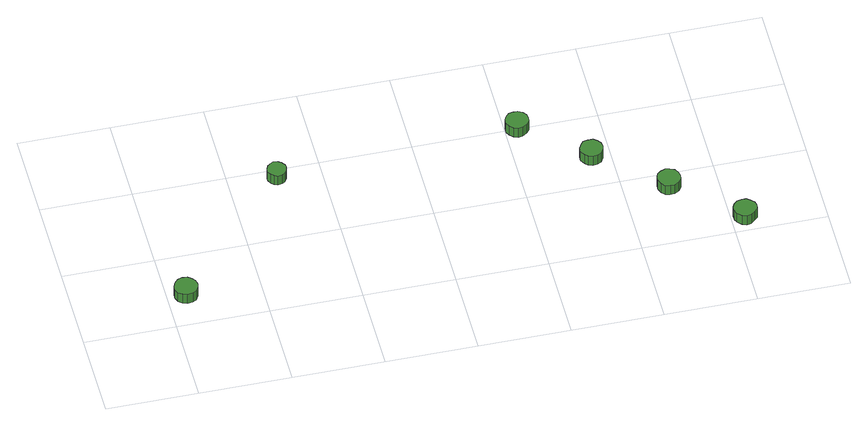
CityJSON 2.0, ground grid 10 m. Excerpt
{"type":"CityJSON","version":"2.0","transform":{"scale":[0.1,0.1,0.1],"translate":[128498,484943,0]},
"CityObjects":{
"tree1":{"type":"SolitaryVegetationObject","attributes":{"function":"something"},"geometry":[{"type":"MultiSurface","lod":"1","boundaries":[[[0,1,2,3,4,5,6,7,8,9,10,11,12,13,14]],[[15,16,17,18,19,20,21,22,23,24,25,26,27,28,29]],[[0,29,28,1]],[[1,28,27,2]],[[2,27,26,3]],[[3,26,25,4]],[[4,25,24,5]],[[5,24,23,6]],[[6,23,22,7]],[[7,22,21,8]],[[8,21,20,9]],[[9,20,19,10]],[[10,19,18,11]],[[11,18,17,12]],[[12,17,16,13]],[[13,16,15,14]],[[14,15,29,0]]]}]},
"tree2":{"type":"SolitaryVegetationObject","attributes":{"function":"something"},"geometry":[{"type":"MultiSurface","lod":"1","boundaries":[[[30,31,32,33,34,35,36,37,38,39,40,41,42,43,44]],[[45,46,47,48,49,50,51,52,53,54,55,56,57,58,59]],[[30,59,58,31]],[[31,58,57,32]],[[32,57,56,33]],[[33,56,55,34]],[[34,55,54,35]],[[35,54,53,36]],[[36,53,52,37]],[[37,52,51,38]],[[38,51,50,39]],[[39,50,49,40]],[[40,49,48,41]],[[41,48,47,42]],[[42,47,46,43]],[[43,46,45,44]],[[44,45,59,30]]]}]},
"tree3":{"type":"SolitaryVegetationObject","attributes":{"function":"something"},"geometry":[{"type":"MultiSurface","lod":"1","boundaries":[[[60,61,62,63,64,65,66,67,68,69,70,71,72,73,74]],[[75,76,77,78,79,80,81,82,83,84,85,86,87,88,89]],[[60,89,88,61]],[[61,88,87,62]],[[62,87,86,63]],[[63,86,85,64]],[[64,85,84,65]],[[65,84,83,66]],[[66,83,82,67]],[[67,82,81,68]],[[68,81,80,69]],[[69,80,79,70]],[[70,79,78,71]],[[71,78,77,72]],[[72,77,76,73]],[[73,76,75,74]],[[74,75,89,60]]]}]},
"tree4":{"type":"SolitaryVegetationObject","attributes":{"function":"something"},"geometry":[{"type":"MultiSurface","lod":"1","boundaries":[[[90,91,92,93,94,95,96,97,98,99,100,101,102,103,104]],[[105,106,107,108,109,110,111,112,113,114,115,116,117,118,119]],[[90,119,118,91]],[[91,118,117,92]],[[92,117,116,93]],[[93,116,115,94]],[[94,115,114,95]],[[95,114,113,96]],[[96,113,112,97]],[[97,112,111,98]],[[98,111,110,99]],[[99,110,109,100]],[[100,109,108,101]],[[101,108,107,102]],[[102,107,106,103]],[[103,106,105,104]],[[104,105,119,90]]]}]},
"tree5":{"type":"SolitaryVegetationObject","attributes":{"function":"something"},"geometry":[{"type":"MultiSurface","lod":"1","boundaries":[[[120,121,122,123,124,125,126,127,128,129,130,131,132,133,134]],[[135,136,137,138,139,140,141,142,143,144,145,146,147,148,149]],[[120,149,148,121]],[[121,148,147,122]],[[122,147,146,123]],[[123,146,145,124]],[[124,145,144,125]],[[125,144,143,126]],[[126,143,142,127]],[[127,142,141,128]],[[128,141,140,129]],[[129,140,139,130]],[[130,139,138,131]],[[131,138,137,132]],[[132,137,136,133]],[[133,136,135,134]],[[134,135,149,120]]]}]},
"tree6":{"type":"SolitaryVegetationObject","attributes":{"function":"something"},"geometry":[{"type":"MultiSurface","lod":"1","boundaries":[[[150,151,152,153,154,155,156,157,158,159,160,161,162,163,164]],[[165,166,167,168,169,170,171,172,173,174,175,176,177,178,179]],[[150,179,178,151]],[[151,178,177,152]],[[152,177,176,153]],[[153,176,175,154]],[[154,175,174,155]],[[155,174,173,156]],[[156,173,172,157]],[[157,172,171,158]],[[158,171,170,159]],[[159,170,169,160]],[[160,169,168,161]],[[161,168,167,162]],[[162,167,166,163]],[[163,166,165,164]],[[164,165,179,150]]]}]}
},
"vertices":[
[32,41,17],[31,46,17],[28,50,17],[24,53,17],[18,54,17],[13,52,17],[9,48,17],[7,43,17],[7,38,17],[9,33,17],[13,30,17],[18,28,17],[24,29,17],[28,31,17],[31,36,17],[31,36,4],[28,31,4],[24,29,4],[18,28,4],[13,30,4],[9,33,4],[7,38,4],[7,43,4],[9,48,4],[13,52,4],[18,54,4],[24,53,4],[28,50,4],[31,46,4],[32,41,4],
[162,186,17],[161,190,17],[158,194,17],[155,196,17],[150,197,17],[146,195,17],[143,192,17],[141,188,17],[141,184,17],[143,180,17],[146,177,17],[150,175,17],[155,176,17],[158,178,17],[161,182,17],[161,182,4],[158,178,4],[155,176,4],[150,175,4],[146,177,4],[143,180,4],[141,184,4],[141,188,4],[143,192,4],[146,195,4],[150,197,4],[155,196,4],[158,194,4],[161,190,4],[162,186,4],
[425,199,16],[424,204,16],[421,208,16],[416,211,16],[411,211,16],[406,210,16],[402,206,16],[400,202,16],[400,196,16],[402,192,16],[406,188,16],[411,186,16],[416,187,16],[421,190,16],[424,194,16],[424,194,3],[421,190,3],[416,187,3],[411,186,3],[406,188,3],[402,192,3],[400,196,3],[400,202,3],[402,206,3],[406,210,3],[411,211,3],[416,211,3],[421,208,3],[424,204,3],[425,199,3],
[491,141,16],[490,146,16],[487,150,16],[483,153,16],[477,153,16],[472,152,16],[469,148,16],[466,143,16],[466,138,16],[469,133,16],[472,130,16],[477,128,16],[483,129,16],[487,131,16],[490,136,16],[490,136,3],[487,131,3],[483,129,3],[477,128,3],[472,130,3],[469,133,3],[466,138,3],[466,143,3],[469,148,3],[472,152,3],[477,153,3],[483,153,3],[487,150,3],[490,146,3],[491,141,3],
[560,80,16],[559,85,16],[556,90,16],[551,92,16],[546,93,16],[541,91,16],[537,88,16],[535,83,16],[535,78,16],[537,73,16],[541,69,16],[546,68,16],[551,68,16],[556,71,16],[559,75,16],[559,75,3],[556,71,3],[551,68,3],[546,68,3],[541,69,3],[537,73,3],[535,78,3],[535,83,3],[537,88,3],[541,91,3],[546,93,3],[551,92,3],[556,90,3],[559,85,3],[560,80,3],
[628,21,14],[627,26,14],[623,30,14],[619,33,14],[614,33,14],[609,32,14],[605,28,14],[603,24,14],[603,18,14],[605,14,14],[609,10,14],[614,8,14],[619,9,14],[623,12,14],[627,16,14],[627,16,1],[623,12,1],[619,9,1],[614,8,1],[609,10,1],[605,14,1],[603,18,1],[603,24,1],[605,28,1],[609,32,1],[614,33,1],[619,33,1],[623,30,1],[627,26,1],[628,21,1]
]}
